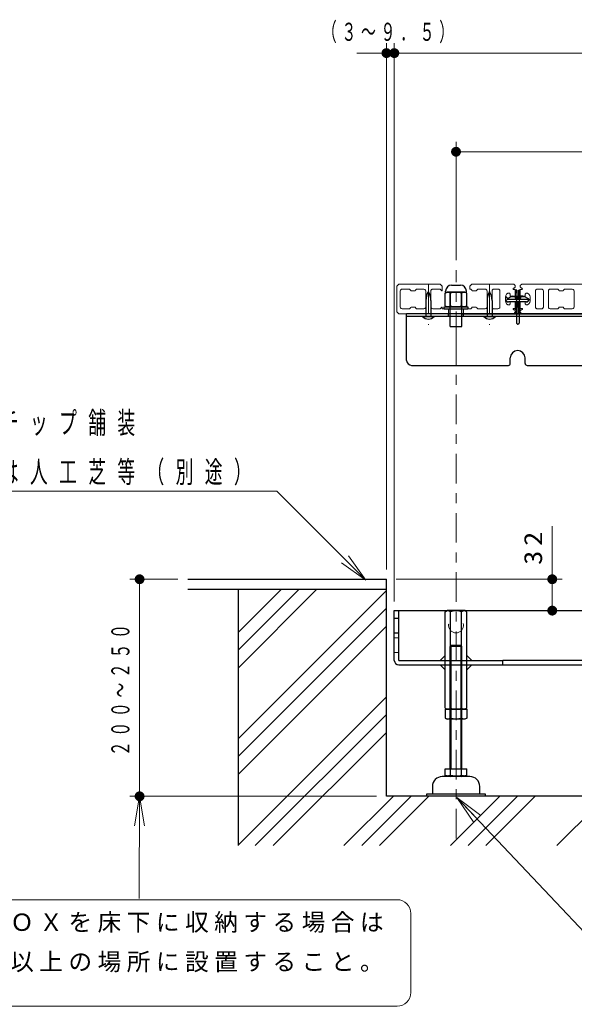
# Model space of a CAD drawing. Units: millimetres on the paper, scale 1:10. Extents: x -385 to 0, y -594 to 267.
# Drawn here: x -185.8 to -129.6, y 114.5 to 214.5 of the extents above; entities that cross this region are included whole.
import ezdxf

# ---------------------------------------------------------------- set-up
doc = ezdxf.new("R2010")
doc.units = ezdxf.units.MM
doc.linetypes.add('USER1', pattern=[4.5, 2.5, -2])
doc.linetypes.add('USER2', pattern=[6, 3, -1, 1, -1])
doc.layers.add('1_10', color=7, linetype='Continuous', lineweight=25)
doc.styles.add('ＭＳ ゴシック', font='')
doc.styles.get('ＭＳ ゴシック').set_extended_font_data('MS Gothic')

# ---------------------------------------------------------------- blocks, each defined once
blk = doc.blocks.new('filled_dot')
at = {"color": 0, "linetype": 'Continuous', "lineweight": -2, "const_width": 1.25}
blk.add_lwpolyline([(-0.625, 0, 1), (0.625, 0, 1)], format="xyb", close=True, dxfattribs=at)

msp = doc.modelspace()

# ---------------------------------------------------------------- linework, layer by layer
at = {"layer": '1_10', "lineweight": 13}
for p, q in [((-148.663, 158.814), (-148.663, 212.147)), ((-147.863, 155.544), (-147.863, 212.147)), ((-151.663, 211.147), (-144.863, 211.147)), ((-147.863, 211.147), (-47.863, 211.147)), ((-141.613, 190.147), (-141.613, 202.147)), ((-141.613, 201.147), (-54.113, 201.147)), ((-135.613, 185.074), (-135.547, 184.797)), ((-135.113, 185.074), (-135.179, 184.797)), ((-135.467, 184.774), (-135.518, 184.774)), ((-135.26, 184.774), (-135.209, 184.774)), ((-131.867, 163.198), (-131.867, 154.634)), ((-152.516, 160.2), (-150.748, 157.725)), ((-150.748, 157.725), (-153.223, 159.493)), ((-150.748, 157.725), (-152.869, 159.846)), ((-169.794, 157.814), (-174.663, 157.814)), ((-173.663, 135.814), (-173.663, 157.814)), ((-147.663, 157.814), (-130.867, 157.814)), ((-163.663, 152.442), (-159.291, 156.814)), ((-163.663, 150.646), (-157.495, 156.814)), ((-163.663, 148.849), (-155.699, 156.814)), ((-163.663, 141.665), (-148.663, 156.665)), ((-163.663, 139.869), (-148.663, 154.869)), ((-163.663, 138.073), (-148.663, 153.073)), ((-163.663, 130.889), (-148.663, 145.889)), ((-161.942, 130.814), (-148.663, 144.093)), ((-160.146, 130.814), (-148.663, 142.297)), ((-149.663, 135.814), (-174.663, 135.814)), ((-174.177, 132.817), (-173.663, 135.814)), ((-173.663, 135.814), (-173.71, 125.443)), ((-173.663, 135.814), (-173.677, 132.814)), ((-173.663, 135.814), (-173.177, 132.812)), ((-152.962, 130.814), (-147.962, 135.814)), ((-151.166, 130.814), (-146.166, 135.814)), ((-149.37, 130.814), (-144.37, 135.814)), ((-142.185, 130.814), (-137.185, 135.814)), ((-141.519, 135.695), (-139.46, 133.513)), ((-141.519, 135.695), (-139.096, 133.856)), ((-139.824, 133.17), (-141.519, 135.695)), ((-140.389, 130.814), (-135.389, 135.814)), ((-138.593, 130.814), (-133.593, 135.814)), ((-131.409, 130.814), (-126.409, 135.814)), ((-147.59, 125.331), (-198.59, 125.331)), ((-146.19, 115.931), (-146.19, 123.931)), ((-198.59, 114.531), (-147.59, 114.531))]:
    msp.add_line(p, q, dxfattribs=at)
at = {"layer": '1_10', "linetype": 'USER2', "lineweight": 13}
for p, q in [((-141.613, 181.941), (-141.613, 189.147)), ((-144.413, 187.686), (-144.413, 183.608)), ((-138.213, 187.686), (-138.213, 183.608)), ((-141.613, 131.527), (-141.613, 183.614))]:
    msp.add_line(p, q, dxfattribs=at)
at = {"layer": '1_10', "color": 40, "lineweight": 13}
for p, q in [((-147.413, 187.724), (-147.613, 187.524)), ((-147.613, 187.524), (-147.613, 184.924)), ((-143.213, 187.724), (-147.413, 187.724)), ((-143.213, 187.724), (-143.013, 187.524)), ((-143.038, 187.049), (-143.013, 187.049)), ((-143.013, 187.049), (-143.013, 187.524)), ((-140.213, 187.524), (-140.013, 187.724)), ((-140.213, 187.224), (-140.213, 187.524)), ((-140.113, 187.224), (-140.213, 187.224)), ((-135.763, 187.724), (-140.013, 187.724)), ((-143.038, 185.399), (-143.213, 185.224)), ((-143.038, 185.399), (-143.013, 185.399)), ((-143.013, 185.224), (-143.013, 185.399)), ((-143.013, 185.224), (-142.363, 185.224)), ((-142.363, 185.224), (-142.363, 184.724)), ((-140.113, 185.224), (-140.863, 185.224)), ((-140.863, 185.224), (-140.863, 184.724)), ((-147.413, 184.724), (-147.613, 184.924)), ((-147.413, 184.724), (-142.363, 184.724)), ((-140.863, 184.724), (-135.763, 184.724))]:
    msp.add_line(p, q, dxfattribs=at)
at = {"layer": '1_10'}
for p, q in [((-142.663, 186.924), (-142.663, 187.024)), ((-142.063, 187.624), (-141.163, 187.624)), ((-140.563, 186.924), (-140.563, 187.024)), ((-144.663, 186.061), (-144.663, 184.494)), ((-144.163, 186.061), (-144.163, 184.494)), ((-142.71, 186.811), (-142.513, 186.924)), ((-142.71, 185.538), (-142.71, 186.811)), ((-142.663, 186.924), (-140.563, 186.924)), ((-140.713, 186.924), (-142.513, 186.924)), ((-142.213, 183.424), (-142.213, 186.924)), ((-142.162, 185.538), (-142.162, 186.811)), ((-141.065, 185.538), (-141.065, 186.811)), ((-141.013, 183.424), (-141.013, 186.924)), ((-140.516, 186.811), (-140.713, 186.924)), ((-140.516, 185.538), (-140.516, 186.811)), ((-138.463, 186.061), (-138.463, 184.494)), ((-137.963, 186.061), (-137.963, 184.494)), ((-142.813, 185.224), (-142.813, 185.424)), ((-142.813, 185.424), (-140.413, 185.424)), ((-142.813, 185.224), (-140.413, 185.224)), ((-142.71, 185.538), (-142.513, 185.424)), ((-140.713, 185.424), (-142.513, 185.424)), ((-140.516, 185.538), (-140.713, 185.424)), ((-140.413, 185.424), (-140.413, 185.224)), ((-145.003, 184.494), (-143.823, 184.494)), ((-145.003, 184.494), (-145.003, 184.444)), ((-145.003, 184.444), (-143.823, 184.444)), ((-143.823, 184.494), (-143.823, 184.444)), ((-142.363, 184.494), (-142.363, 184.724)), ((-141.013, 184.724), (-97.863, 184.724)), ((-140.863, 184.494), (-140.863, 184.724)), ((-138.803, 184.494), (-137.623, 184.494)), ((-138.803, 184.494), (-138.803, 184.444)), ((-138.803, 184.444), (-137.623, 184.444)), ((-137.623, 184.494), (-137.623, 184.444)), ((-142.213, 183.424), (-141.013, 183.424)), ((-168.794, 157.814), (-148.663, 157.814)), ((-148.663, 135.814), (-148.663, 157.814)), ((-168.794, 156.814), (-148.663, 156.814)), ((-163.663, 130.814), (-163.663, 156.814)), ((-147.863, 149.584), (-147.863, 154.634)), ((-147.863, 154.634), (-147.413, 154.634)), ((-147.413, 149.584), (-147.413, 154.634)), ((-142.71, 154.521), (-142.513, 154.634)), ((-142.71, 144.748), (-142.71, 154.521)), ((-140.713, 154.634), (-142.513, 154.634)), ((-142.162, 144.748), (-142.162, 154.521)), ((-141.065, 144.748), (-141.065, 154.521)), ((-140.516, 154.521), (-140.713, 154.634)), ((-140.516, 144.748), (-140.516, 154.521)), ((-147.863, 153.884), (-147.413, 153.884)), ((-147.863, 152.384), (-147.413, 152.384)), ((-142.71, 150.084), (-143.21, 149.584)), ((-140.516, 150.084), (-140.016, 149.584)), ((-147.413, 149.584), (-136.863, 149.584)), ((-147.413, 149.134), (-136.863, 149.134)), ((-142.71, 148.634), (-143.21, 149.134)), ((-142.713, 149.134), (-142.713, 149.584)), ((-140.516, 148.634), (-140.016, 149.134)), ((-140.513, 149.134), (-140.513, 149.584)), ((-136.863, 149.134), (-136.863, 149.584)), ((-142.71, 144.748), (-142.513, 144.634)), ((-142.71, 144.634), (-142.71, 143.748)), ((-142.71, 144.634), (-140.516, 144.634)), ((-140.713, 144.634), (-142.513, 144.634)), ((-142.162, 144.634), (-142.162, 143.748)), ((-141.065, 144.634), (-141.065, 143.748)), ((-140.516, 144.748), (-140.713, 144.634)), ((-140.516, 144.634), (-140.516, 143.748)), ((-142.71, 143.748), (-142.513, 143.634)), ((-140.713, 143.634), (-142.513, 143.634)), ((-140.516, 143.748), (-140.713, 143.634)), ((-29.044, 135.814), (-148.663, 135.814))]:
    msp.add_line(p, q, dxfattribs=at)
at = {"layer": '1_10', "color": 14}
for p, q in [((-135.603, 187.095), (-135.613, 186.522)), ((-135.463, 187.124), (-135.573, 187.124)), ((-135.463, 187.124), (-135.463, 186.523)), ((-135.154, 187.124), (-135.263, 187.124)), ((-135.263, 186.523), (-135.263, 187.124)), ((-135.114, 186.522), (-135.124, 187.095)), ((-136.563, 186.024), (-136.563, 186.474)), ((-136.563, 186.474), (-136.469, 186.38)), ((-136.463, 185.924), (-136.563, 186.024)), ((-136.563, 186.024), (-136.469, 186.024)), ((-136.418, 186.329), (-136.469, 186.38)), ((-136.418, 186.329), (-136.363, 186.274)), ((-134.317, 186.174), (-136.417, 186.174)), ((-136.363, 186.274), (-136.063, 186.474)), ((-135.877, 186.495), (-136.063, 186.474)), ((-136.063, 186.474), (-134.663, 186.474)), ((-135.877, 186.495), (-135.613, 186.524)), ((-135.613, 186.522), (-135.613, 186.474)), ((-135.463, 186.474), (-135.463, 186.523)), ((-135.263, 186.523), (-135.263, 186.474)), ((-134.85, 186.495), (-135.114, 186.524)), ((-135.113, 186.474), (-135.114, 186.522)), ((-134.663, 186.474), (-134.85, 186.495)), ((-134.663, 186.474), (-134.309, 186.262)), ((-134.363, 185.924), (-134.163, 186.174)), ((-134.26, 186.232), (-134.309, 186.262)), ((-134.26, 186.232), (-134.163, 186.174)), ((-134.26, 186.174), (-134.163, 186.174)), ((-136.463, 185.924), (-136.309, 185.924)), ((-136.397, 185.924), (-136.457, 185.924)), ((-134.514, 185.924), (-136.309, 185.924)), ((-135.613, 185.924), (-135.613, 185.877)), ((-135.613, 185.877), (-135.613, 185.074)), ((-135.448, 185.876), (-135.467, 184.774)), ((-135.448, 185.876), (-135.447, 185.924)), ((-135.28, 185.924), (-135.279, 185.876)), ((-135.26, 184.774), (-135.279, 185.876)), ((-135.113, 185.877), (-135.113, 185.924)), ((-135.113, 185.074), (-135.113, 185.877)), ((-134.514, 185.924), (-134.363, 185.924)), ((-134.37, 185.924), (-134.43, 185.924))]:
    msp.add_line(p, q, dxfattribs=at)
at = {"layer": '1_10', "color": 4}
for p, q in [((-135.638, 186.474), (-135.638, 186.324)), ((-135.088, 186.474), (-135.638, 186.474)), ((-135.638, 186.324), (-135.563, 186.249)), ((-135.088, 186.324), (-135.638, 186.324)), ((-135.222, 186.19), (-135.504, 186.19)), ((-135.504, 186.108), (-135.504, 183.764)), ((-135.222, 186.108), (-135.222, 183.764)), ((-135.088, 186.324), (-135.164, 186.249)), ((-135.088, 186.474), (-135.088, 186.324)), ((-135.504, 183.764), (-135.381, 183.678)), ((-135.381, 183.678), (-135.363, 183.674)), ((-135.363, 183.674), (-135.345, 183.678)), ((-135.345, 183.678), (-135.222, 183.764)), ((-142.106, 151.114), (-142.213, 151.007)), ((-141.013, 151.007), (-142.213, 151.007)), ((-142.213, 138.614), (-142.213, 151.007)), ((-141.121, 151.114), (-142.106, 151.114)), ((-141.013, 151.007), (-141.121, 151.114)), ((-141.013, 138.614), (-141.013, 151.007)), ((-142.71, 138.614), (-140.516, 138.614)), ((-142.71, 137.938), (-142.71, 138.614)), ((-142.213, 138.614), (-142.106, 138.614)), ((-142.162, 137.938), (-142.162, 138.614)), ((-141.013, 138.614), (-141.121, 138.614)), ((-141.065, 137.938), (-141.065, 138.614)), ((-140.516, 137.938), (-140.516, 138.614)), ((-140.213, 137.814), (-143.013, 137.814)), ((-142.71, 137.938), (-142.213, 137.814)), ((-141.013, 137.814), (-140.516, 137.938)), ((-138.613, 136.014), (-144.613, 136.014)), ((-144.613, 136.014), (-144.613, 135.814)), ((-144.013, 136.814), (-144.013, 136.014)), ((-139.213, 136.014), (-139.213, 136.814)), ((-138.613, 135.814), (-138.613, 136.014)), ((-138.613, 135.814), (-144.613, 135.814))]:
    msp.add_line(p, q, dxfattribs=at)
at = {"layer": '1_10', "color": 190}
for p, q in [((-49.113, 184.724), (-146.613, 184.724)), ((-146.613, 179.994), (-146.613, 184.724)), ((-146.613, 184.494), (-49.113, 184.494)), ((-136.113, 179.694), (-136.113, 180.244)), ((-134.613, 179.694), (-134.613, 180.244)), ((-146.113, 179.494), (-136.313, 179.494)), ((-134.413, 179.494), (-61.313, 179.494))]:
    msp.add_line(p, q, dxfattribs=at)
at = {"layer": '1_10', "color": 190, "linetype": 'USER1', "lineweight": 13}
msp.add_line((-49.113, 184.494), (-146.613, 184.494), dxfattribs=at)
at = {"layer": '1_10', "color": 60}
for p, q in [((-147.413, 154.634), (-48.313, 154.634)), ((-58.863, 149.584), (-136.863, 149.584)), ((-136.863, 149.134), (-58.863, 149.134))]:
    msp.add_line(p, q, dxfattribs=at)
at = {"layer": '1_10', "linetype": 'USER1', "lineweight": 13}
for p, q in [((-147.863, 151.884), (-147.413, 151.884)), ((-147.863, 150.384), (-147.413, 150.384))]:
    msp.add_line(p, q, dxfattribs=at)
at = {"layer": '1_10', "color": 4, "lineweight": 13}
for p, q in [((-142.106, 138.614), (-142.106, 151.114)), ((-141.121, 138.614), (-141.121, 151.114))]:
    msp.add_line(p, q, dxfattribs=at)
at = {"layer": '1_10', "color": 40, "lineweight": 13}
for points in [[(-145.763, 187.049), (-145.713, 187.099), (-145.713, 187.124), (-145.613, 187.224), (-144.863, 187.224), (-144.763, 187.198), (-144.69, 187.124), (-144.663, 187.024), (-144.663, 185.424), (-144.69, 185.324), (-144.763, 185.251), (-144.863, 185.224), (-145.613, 185.224), (-145.713, 185.324), (-145.713, 185.349), (-145.763, 185.399), (-146.163, 185.399), (-146.213, 185.349), (-146.213, 185.324), (-146.313, 185.224), (-147.063, 185.224), (-147.163, 185.251), (-147.237, 185.324), (-147.263, 185.424), (-147.263, 187.024), (-147.248, 187.101), (-147.205, 187.166), (-147.14, 187.209), (-147.063, 187.224), (-146.313, 187.224), (-146.213, 187.124), (-146.213, 187.099), (-146.163, 187.049)], [(-137.763, 187.224), (-137.363, 187.224), (-137.287, 187.209), (-137.222, 187.166), (-137.179, 187.101), (-137.163, 187.024), (-137.163, 185.424), (-137.19, 185.324), (-137.263, 185.251), (-137.363, 185.224), (-137.763, 185.224), (-137.84, 185.24), (-137.905, 185.283), (-137.948, 185.348), (-137.963, 185.424), (-137.963, 187.024), (-137.948, 187.101), (-137.905, 187.166), (-137.84, 187.209)], [(-133.49, 185.27), (-133.518, 185.297), (-133.53, 185.313), (-133.54, 185.33), (-133.548, 185.348), (-133.555, 185.366), (-133.56, 185.385), (-133.562, 185.405), (-133.563, 185.424), (-133.563, 187.024), (-133.562, 187.044), (-133.56, 187.063), (-133.555, 187.082), (-133.548, 187.101), (-133.54, 187.119), (-133.53, 187.135), (-133.518, 187.151), (-133.49, 187.179), (-133.475, 187.191), (-133.458, 187.201), (-133.44, 187.209), (-133.422, 187.216), (-133.402, 187.221), (-133.383, 187.223), (-133.363, 187.224), (-132.963, 187.224), (-132.924, 187.221), (-132.887, 187.209), (-132.852, 187.191), (-132.822, 187.166), (-132.797, 187.135), (-132.779, 187.101), (-132.767, 187.063), (-132.763, 187.024), (-132.763, 185.424), (-132.767, 185.385), (-132.779, 185.348), (-132.797, 185.313), (-132.822, 185.283), (-132.852, 185.258), (-132.887, 185.24), (-132.924, 185.228), (-132.963, 185.224), (-133.363, 185.224), (-133.383, 185.225), (-133.402, 185.228), (-133.422, 185.233), (-133.44, 185.24), (-133.458, 185.248), (-133.475, 185.258)], [(-130.763, 187.049), (-130.713, 187.099), (-130.713, 187.124), (-130.613, 187.224), (-129.863, 187.224), (-129.763, 187.198), (-129.69, 187.124), (-129.663, 187.024), (-129.663, 185.424), (-129.69, 185.324), (-129.763, 185.251), (-129.863, 185.224), (-130.613, 185.224), (-130.713, 185.324), (-130.713, 185.349), (-130.763, 185.399), (-131.163, 185.399), (-131.213, 185.349), (-131.213, 185.324), (-131.313, 185.224), (-132.063, 185.224), (-132.163, 185.251), (-132.237, 185.324), (-132.263, 185.424), (-132.263, 187.024), (-132.248, 187.101), (-132.205, 187.166), (-132.14, 187.209), (-132.063, 187.224), (-131.313, 187.224), (-131.213, 187.124), (-131.213, 187.099), (-131.163, 187.049)]]:
    msp.add_lwpolyline(points, close=True, dxfattribs=at)
for points in [[(-143.213, 185.224), (-143.963, 185.224), (-144.063, 185.251), (-144.137, 185.324), (-144.163, 185.424), (-144.163, 187.024), (-144.16, 187.059), (-144.151, 187.093), (-144.137, 187.124), (-144.117, 187.153), (-144.092, 187.178), (-144.063, 187.198), (-144.032, 187.212), (-143.998, 187.221), (-143.963, 187.224), (-143.213, 187.224), (-143.038, 187.049)], [(-140.113, 187.224), (-140.013, 187.124), (-140.013, 187.099), (-139.963, 187.049), (-139.563, 187.049), (-139.513, 187.099), (-139.513, 187.124), (-139.413, 187.224), (-138.663, 187.224), (-138.587, 187.209), (-138.522, 187.166), (-138.479, 187.101), (-138.463, 187.024), (-138.463, 185.424)], [(-135.763, 184.724), (-135.613, 184.874), (-135.613, 185), (-135.618, 185.022), (-135.633, 185.04), (-135.731, 185.118), (-135.739, 185.124), (-135.748, 185.127), (-135.802, 185.144), (-135.828, 185.162), (-135.838, 185.192), (-135.838, 185.208), (-135.825, 185.242), (-135.792, 185.258), (-135.66, 185.27), (-135.627, 185.287), (-135.613, 185.321), (-135.613, 185.899), (-135.638, 185.924), (-136.088, 185.924), (-136.113, 185.899), (-136.113, 185.724), (-136.213, 185.624), (-136.363, 185.624), (-136.493, 185.725), (-136.579, 185.864), (-136.613, 186.024), (-136.613, 186.424), (-136.579, 186.585), (-136.493, 186.724), (-136.363, 186.824), (-136.213, 186.824), (-136.113, 186.724), (-136.113, 186.549), (-136.088, 186.524), (-135.638, 186.524), (-135.613, 186.549), (-135.613, 187.128), (-135.627, 187.162), (-135.66, 187.178), (-135.792, 187.19), (-135.825, 187.207), (-135.838, 187.241), (-135.838, 187.257), (-135.828, 187.287), (-135.802, 187.305), (-135.748, 187.322), (-135.739, 187.325), (-135.731, 187.331), (-135.633, 187.409), (-135.618, 187.427), (-135.613, 187.449), (-135.613, 187.574), (-135.763, 187.724)], [(-120.763, 187.724), (-134.963, 187.724), (-135.113, 187.574), (-135.113, 187.449), (-135.108, 187.427), (-135.094, 187.409), (-134.996, 187.331), (-134.988, 187.325), (-134.979, 187.322), (-134.925, 187.305), (-134.899, 187.287), (-134.888, 187.257), (-134.888, 187.241), (-134.902, 187.207), (-134.935, 187.19), (-135.067, 187.178), (-135.1, 187.162), (-135.113, 187.128), (-135.113, 186.549), (-135.088, 186.524), (-134.638, 186.524), (-134.613, 186.549), (-134.613, 186.724), (-134.513, 186.824), (-134.363, 186.824), (-134.234, 186.724), (-134.147, 186.585), (-134.113, 186.424), (-134.113, 186.024), (-134.147, 185.864), (-134.234, 185.725), (-134.363, 185.624), (-134.513, 185.624), (-134.613, 185.724), (-134.613, 185.899), (-134.638, 185.924), (-135.088, 185.924), (-135.113, 185.899), (-135.113, 185.321), (-135.1, 185.287), (-135.067, 185.27), (-134.935, 185.258), (-134.902, 185.242), (-134.888, 185.208), (-134.888, 185.192), (-134.899, 185.162), (-134.925, 185.144), (-134.979, 185.127), (-134.988, 185.124), (-134.996, 185.118), (-135.094, 185.04), (-135.108, 185.022), (-135.113, 185), (-135.113, 184.874), (-134.963, 184.724), (-120.763, 184.724)], [(-138.463, 185.424), (-138.49, 185.324), (-138.563, 185.251), (-138.663, 185.224), (-139.413, 185.224), (-139.513, 185.324), (-139.513, 185.349), (-139.563, 185.399), (-139.963, 185.399), (-140.013, 185.349), (-140.013, 185.324), (-140.113, 185.224)]]:
    msp.add_lwpolyline(points, dxfattribs=at)
at = {"layer": '1_10', "lineweight": 13}
for points in [[(-150.748, 157.725), (-159.779, 166.756), (-193.209, 166.756)], [(-141.519, 135.695), (-126.214, 119.476), (-77.63, 119.476)]]:
    msp.add_lwpolyline(points, dxfattribs=at)
at = {"layer": '1_10', "color": 4}
for points in [[(-142.71, 137.938), (-142.62, 137.919), (-142.529, 137.906), (-142.438, 137.901), (-142.346, 137.906), (-142.254, 137.918), (-142.162, 137.938)], [(-142.162, 137.938), (-141.925, 137.914), (-141.687, 137.902), (-141.446, 137.905), (-141.206, 137.922), (-141.065, 137.938)], [(-141.065, 137.938), (-140.975, 137.919), (-140.884, 137.906), (-140.793, 137.901), (-140.701, 137.906), (-140.608, 137.918), (-140.516, 137.938)]]:
    msp.add_lwpolyline(points, dxfattribs=at)
at = {"layer": '1_10', "color": 60, "linetype": 'USER1', "lineweight": 13}
msp.add_circle((-141.613, 153.134), 0.75, dxfattribs=at)
at = {"layer": '1_10'}
for centre, radius, start, end in [((-142.861, 186.079), 1.802, 149.4587, 180), ((-145.965, 186.079), 1.802, 0, 30.5413), ((-142.063, 187.024), 0.6, 90, 180), ((-141.163, 187.024), 0.6, 0, 90), ((-136.661, 186.079), 1.802, 149.4587, 180), ((-139.765, 186.079), 1.802, 0, 30.5413), ((-142.436, 186.41), 0.486, 55.61586, 124.38414), ((-141.613, 185.08), 1.815, 72.41211, 107.58789), ((-140.791, 186.41), 0.486, 55.61586, 124.38414), ((-142.436, 185.939), 0.486, 235.61587, 304.38414), ((-141.613, 187.268), 1.815, 252.41211, 287.58789), ((-140.791, 185.939), 0.486, 235.61587, 304.38414), ((-144.413, 184.984), 0.799, 222.43594, 317.56406), ((-138.213, 184.984), 0.799, 222.43594, 317.56406), ((-142.436, 154.12), 0.486, 55.61586, 124.38414), ((-141.613, 152.79), 1.815, 72.41211, 107.58789), ((-140.791, 154.12), 0.486, 55.61586, 124.38414), ((-147.413, 149.584), 0.45, 180, 270), ((-142.436, 145.149), 0.486, 235.61587, 304.38414), ((-141.613, 146.478), 1.815, 252.41211, 287.58789), ((-140.791, 145.149), 0.486, 235.61587, 304.38414), ((-142.436, 144.149), 0.486, 235.61587, 304.38414), ((-141.613, 145.478), 1.815, 252.41211, 287.58789), ((-140.791, 144.149), 0.486, 235.61587, 304.38414)]:
    msp.add_arc(centre, radius, start, end, dxfattribs=at)
at = {"layer": '1_10', "color": 14}
for centre, start, end in [((-135.573, 187.094), 90, 179), ((-135.154, 187.094), 1, 90)]:
    msp.add_arc(centre, 0.03, start, end, dxfattribs=at)
at = {"layer": '1_10', "color": 4}
for centre, radius, start, end in [((-135.704, 186.108), 0.2, 0, 45), ((-135.022, 186.108), 0.2, 135, 180), ((-143.013, 136.814), 1, 90, 180), ((-140.213, 136.814), 1, 0, 90)]:
    msp.add_arc(centre, radius, start, end, dxfattribs=at)
at = {"layer": '1_10', "lineweight": 13}
for centre, radius, start, end in [((-135.518, 184.804), 0.03, 193.40703, 270), ((-135.209, 184.804), 0.03, 270, 346.59297), ((-147.59, 123.931), 1.4, 0, 90), ((-147.59, 115.931), 1.4, 270, 0)]:
    msp.add_arc(centre, radius, start, end, dxfattribs=at)
at = {"layer": '1_10', "color": 190}
for centre, radius, start, end in [((-135.363, 180.244), 0.75, 0, 180), ((-146.113, 179.994), 0.5, 180, 270), ((-136.313, 179.694), 0.2, 270, 0), ((-134.413, 179.694), 0.2, 180, 270)]:
    msp.add_arc(centre, radius, start, end, dxfattribs=at)
at = {"layer": '1_10', "color": 14}
msp.add_open_spline([(-136.467, 186.175), (-136.466, 186.175), (-136.465, 186.175), (-136.464, 186.175), (-136.462, 186.175), (-136.461, 186.175), (-136.46, 186.175), (-136.459, 186.175), (-136.458, 186.175), (-136.457, 186.175), (-136.456, 186.175), (-136.455, 186.175), (-136.454, 186.175), (-136.453, 186.175), (-136.452, 186.175), (-136.451, 186.175), (-136.45, 186.175), (-136.449, 186.175), (-136.448, 186.175), (-136.447, 186.175), (-136.446, 186.175), (-136.445, 186.175), (-136.444, 186.175), (-136.443, 186.175), (-136.442, 186.175), (-136.441, 186.174), (-136.44, 186.174), (-136.439, 186.174), (-136.438, 186.174), (-136.437, 186.174), (-136.436, 186.174), (-136.435, 186.174), (-136.434, 186.174), (-136.433, 186.174), (-136.432, 186.174), (-136.431, 186.174), (-136.43, 186.174), (-136.429, 186.174), (-136.428, 186.174), (-136.427, 186.174), (-136.426, 186.174), (-136.425, 186.174), (-136.424, 186.174), (-136.423, 186.174), (-136.421, 186.174), (-136.42, 186.174), (-136.419, 186.174), (-136.418, 186.174), (-136.417, 186.174)], degree=3, knots=[0, 0, 0, 0, 1, 1, 1, 2, 2, 2, 3, 3, 3, 4, 4, 4, 5, 5, 5, 6, 6, 6, 7, 7, 7, 8, 8, 8, 9, 9, 9, 10, 10, 10, 11, 11, 11, 12, 12, 12, 13, 13, 13, 14, 14, 14, 15, 15, 15, 16, 16, 16, 16], dxfattribs=at)

# ---------------------------------------------------------------- block references
at = {"layer": '1_10', "lineweight": 13, "xscale": 0.4, "yscale": 0.4}
for p, rotation in [((-148.663, 211.147), 180), ((-173.663, 157.814), 270), ((-131.867, 157.814), 270), ((-131.867, 154.634), 90), ((-173.663, 135.814), 90)]:
    msp.add_blockref('filled_dot', p, dxfattribs=dict(at, rotation=rotation))
for p in [(-147.863, 211.147), (-147.863, 211.147), (-141.613, 201.147)]:
    msp.add_blockref('filled_dot', p, dxfattribs=at)

# ---------------------------------------------------------------- texts
at = {"layer": '1_10', "style": 'ＭＳ ゴシック'}
for s, insert, char_height, attachment_point in [('\\T1.32;\\W0.6;（３～９．５）', (-148.263, 212.147), 1.833, 8), ('\\T1.64;\\W0.6;ゴムチップ舗装', (-193.625, 173.556), 2.199, 4), ('\\T1.64;\\W0.6;または人工芝等（別途）', (-193.625, 168.556), 2.199, 4), ('\\T1.23;※制御ＢＯＸを床下に収納する場合は', (-198.59, 123.931), 1.76, 1), ('\\T1.23;\u3000２２０以上の場所に設置すること。', (-198.59, 119.931), 1.76, 1)]:
    msp.add_mtext(s, dxfattribs=dict(at, insert=insert, char_height=char_height, attachment_point=attachment_point))
at = {"layer": '1_10', "char_height": 1.833, "attachment_point": 8, "rotation": 90, "style": 'ＭＳ ゴシック'}
for s, insert in [('\\T1.34;\\W1.15;32', (-132.867, 161.198)), ('\\T1.32;\\W0.6;２００～２５０', (-174.663, 146.814))]:
    msp.add_mtext(s, dxfattribs=dict(at, insert=insert))

doc.saveas('drawing.dxf')
